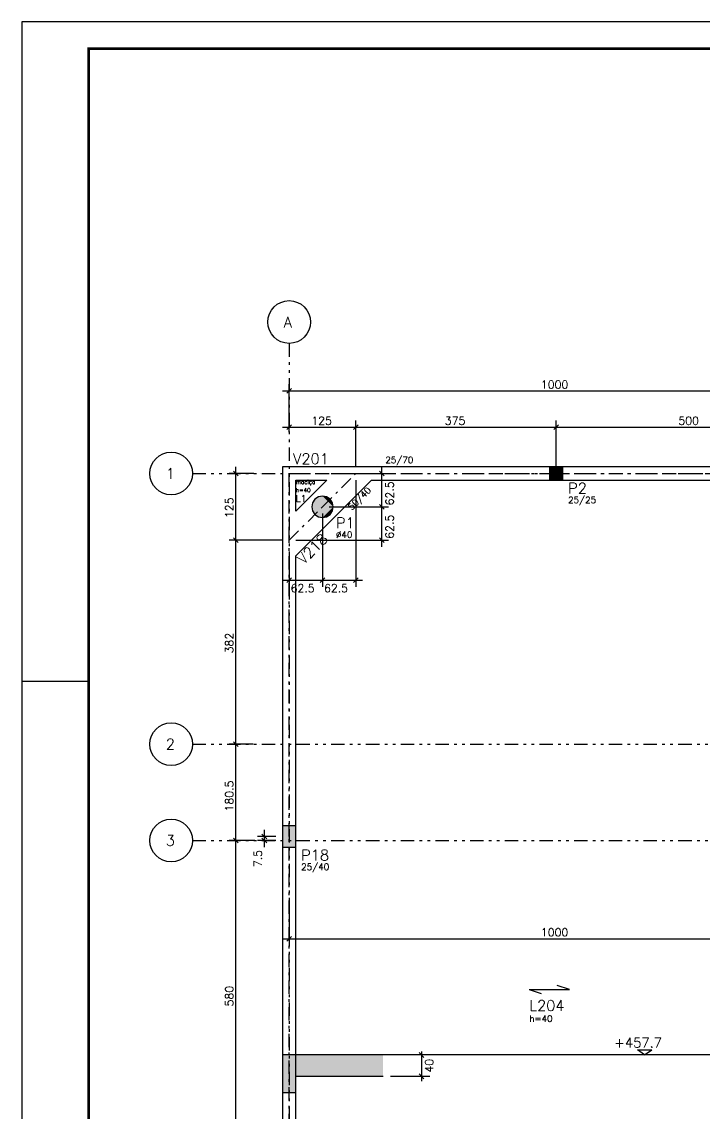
# Model space of a CAD drawing. Extents: x 259 to 378, y 4 to 88.
# Drawn here: x 259.2 to 284.76, y 47.24 to 88.14 of the extents above; entities that cross this region are included whole.
import ezdxf

# ---------------------------------------------------------------- set-up
doc = ezdxf.new("R2010")
doc.units = 0
doc.header["$MEASUREMENT"] = 0
doc.linetypes.add('ESTILO_TQS_0003', pattern=[0.91, 0.5, -0.2, 0.01, -0.2])
doc.linetypes.add('ESTILO_TQS_0004', pattern=[1.12, 0.5, -0.2, 0.01, -0.2, 0.01, -0.2])
doc.layers.get('0').update_dxf_attribs({"linetype": 'CONTINUOUS'})
for name, color, linetype in [('1', 1, 'CONTINUOUS'), ('2', 2, 'CONTINUOUS'), ('3', 3, 'CONTINUOUS'), ('4', 4, 'CONTINUOUS'), ('6', 6, 'CONTINUOUS'), ('7', 7, 'CONTINUOUS'), ('9', 9, 'CONTINUOUS'), ('ARQ-FOLHA', 7, 'CONTINUOUS')]:
    doc.layers.add(name, color=color, linetype=linetype)
doc.styles.get("Standard").update_dxf_attribs({"font": 'ROMANS.SHX'})

# ---------------------------------------------------------------- blocks, each defined once
blk = doc.blocks.new('fla0')
at = {"layer": 'ARQ-FOLHA'}
for p, q in [((5101.19, 1431.998), (4982.29, 1431.998)), ((4982.29, 1431.998), (4982.29, 1347.898)), ((4982.29, 1407.298), (4984.79, 1407.298))]:
    blk.add_line(p, q, dxfattribs=at)
at = {"layer": 'ARQ-FOLHA', "const_width": 0.1}
blk.add_lwpolyline([(5100.19, 1430.998), (4984.79, 1430.998), (4984.79, 1348.898), (5100.19, 1348.898), (5100.19, 1430.998)], dxfattribs=at)

msp = doc.modelspace()

# ---------------------------------------------------------------- linework, layer by layer
at = {"layer": '1', "linetype": 'Continuous'}
for p, q in [((269.21682, 72.76026), (269.21682, 74.55714)), ((268.96682, 74.30714), (289.46682, 74.30714)), ((269.12843, 74.21875), (269.30521, 74.39553)), ((268.96682, 72.94866), (271.96682, 72.94866)), ((269.12843, 72.86027), (269.30521, 73.03705)), ((269.21682, 73.19657), (269.21682, 73.19866)), ((271.46682, 72.94866), (279.46682, 72.94866)), ((271.62843, 72.86027), (271.80521, 73.03705)), ((271.62843, 72.86027), (271.80521, 73.03705)), ((271.71682, 71.46351), (271.71682, 73.19866)), ((271.71682, 71.46351), (271.71682, 73.19866)), ((278.96682, 72.94866), (289.46682, 72.94866)), ((279.12843, 72.86027), (279.30521, 73.03705)), ((279.12843, 72.86027), (279.30521, 73.03705)), ((279.21682, 71.46351), (279.21682, 73.19866)), ((279.21682, 71.46351), (279.21682, 73.19866)), ((267.89645, 71.21351), (266.96467, 71.21351)), ((267.30306, 71.12512), (267.12629, 71.3019)), ((267.21467, 68.46351), (267.21467, 71.46351)), ((271.96682, 71.21351), (272.93586, 71.21351)), ((272.77425, 71.12512), (272.59747, 71.3019)), ((272.68586, 69.71351), (272.68586, 71.46351)), ((271.71682, 70.96351), (271.71682, 66.96577)), ((270.71682, 69.96351), (272.93586, 69.96351)), ((271.72011, 69.96351), (272.93586, 69.96351)), ((272.77425, 69.87512), (272.59747, 70.0519)), ((272.77425, 69.87512), (272.59747, 70.0519)), ((272.68586, 68.46351), (272.68586, 70.21351)), ((270.46682, 69.71351), (270.46682, 66.96577)), ((270.46682, 69.71351), (270.46682, 66.96577)), ((268.96682, 68.71351), (266.96467, 68.71351)), ((268.96682, 68.71351), (266.96467, 68.71351)), ((267.30306, 68.62512), (267.12629, 68.8019)), ((267.30306, 68.62512), (267.12629, 68.8019)), ((267.21467, 60.82351), (267.21467, 68.96351)), ((269.46682, 68.71351), (272.93586, 68.71351)), ((272.77425, 68.62512), (272.59747, 68.8019)), ((269.21682, 68.16768), (269.21682, 66.96577)), ((268.96682, 67.21577), (270.71682, 67.21577)), ((269.12843, 67.12739), (269.30521, 67.30416)), ((270.21682, 67.21577), (271.96682, 67.21577)), ((270.37843, 67.12739), (270.55521, 67.30416)), ((270.37843, 67.12739), (270.55521, 67.30416)), ((271.62843, 67.12739), (271.80521, 67.30416)), ((267.8649, 61.07351), (266.96467, 61.07351)), ((267.8649, 61.07351), (266.96467, 61.07351)), ((267.30306, 60.98512), (267.12629, 61.1619)), ((267.30306, 60.98512), (267.12629, 61.1619)), ((267.21467, 57.21351), (267.21467, 61.32351)), ((267.21467, 45.61351), (267.21467, 57.71351)), ((268.19805, 57.7019), (268.37482, 57.52512)), ((268.28644, 57.86351), (268.28644, 57.21351)), ((267.92636, 57.46351), (266.96467, 57.46351)), ((267.92636, 57.46351), (266.96467, 57.46351)), ((267.30306, 57.37512), (267.12629, 57.5519)), ((267.30306, 57.37512), (267.12629, 57.5519)), ((268.71682, 57.61351), (268.03644, 57.61351)), ((268.71682, 57.46351), (268.03644, 57.46351)), ((268.19805, 57.5519), (268.37482, 57.37512)), ((269.21682, 55.3193), (269.21682, 53.53171)), ((268.96682, 53.78171), (289.46682, 53.78171)), ((269.12843, 53.69332), (269.30521, 53.8701)), ((274.25835, 49.33645), (274.08158, 49.51322)), ((274.25835, 49.33645), (274.08158, 49.51322)), ((274.16997, 49.56015), (274.16997, 48.44678)), ((274.25835, 48.53645), (274.08158, 48.71322)), ((273.01241, 48.62483), (274.48149, 48.62483))]:
    msp.add_line(p, q, dxfattribs=at)
for points in [[(278.96682, 70.96351), (279.46682, 70.96351), (279.46682, 71.46351)], [(278.96682, 70.96351), (279.46682, 71.46351), (278.96682, 71.46351)], [(278.96682, 70.96351), (278.96682, 71.46351), (278.96682, 70.96351)], [(270.86682, 69.96351), (270.46682, 70.36351), (270.31375, 70.33306)], [(270.86682, 69.96351), (270.61989, 70.33306), (270.46682, 70.36351)], [(270.86682, 69.96351), (270.09727, 70.11658), (270.06682, 69.96351)], [(270.86682, 69.96351), (270.06682, 69.96351), (270.09727, 69.81043)], [(270.86682, 69.96351), (270.18398, 70.24635), (270.09727, 70.11658)], [(270.86682, 69.96351), (270.09727, 69.81043), (270.18398, 69.68066)], [(270.86682, 69.96351), (270.31375, 70.33306), (270.18398, 70.24635)], [(270.86682, 69.96351), (270.18398, 69.68066), (270.31375, 69.59396)], [(270.86682, 69.96351), (270.31375, 69.59396), (270.46682, 69.56351)], [(270.86682, 69.96351), (270.46682, 69.56351), (270.61989, 69.59396)], [(270.86682, 69.96351), (270.74966, 70.24635), (270.61989, 70.33306)], [(270.86682, 69.96351), (270.61989, 69.59396), (270.74966, 69.68066)], [(270.86682, 69.96351), (270.83637, 70.11658), (270.74966, 70.24635)], [(270.86682, 69.96351), (270.74966, 69.68066), (270.83637, 69.81043)], [(270.86682, 69.96351), (270.83637, 69.81043), (270.86682, 69.96351)], [(268.96682, 57.21351), (269.46682, 57.21351), (269.46682, 58.01351)], [(268.96682, 57.21351), (269.46682, 58.01351), (268.96682, 58.01351)], [(268.96682, 57.21351), (268.96682, 58.01351), (268.96682, 57.21351)]]:
    msp.add_solid(points, dxfattribs=at)
at = {"layer": '2', "linetype": 'ESTILO_TQS_0003'}
for p, q in [((269.21682, 71.21351), (271.71682, 71.21351)), ((269.21682, 68.71351), (269.21682, 71.21351)), ((270.46682, 69.96351), (271.71682, 71.21351)), ((271.71682, 71.21351), (279.21682, 71.21351)), ((279.21682, 71.21351), (289.21682, 71.21351)), ((269.21682, 68.71351), (270.46682, 69.96351)), ((269.21682, 57.61351), (269.21682, 68.71351)), ((269.21682, 45.71351), (269.21682, 57.61351))]:
    msp.add_line(p, q, dxfattribs=at)
at = {"layer": '2', "linetype": 'Continuous'}
for p, q in [((279.21682, 71.21351), (279.21682, 71.21351)), ((270.46682, 69.96351), (270.46682, 69.96351)), ((269.21682, 57.61351), (269.21682, 57.61351))]:
    msp.add_line(p, q, dxfattribs=at)
at = {"layer": '3', "linetype": 'Continuous'}
for p, q in [((269.21682, 72.94657), (269.21682, 72.94657)), ((269.21682, 72.51026), (269.21682, 72.51026)), ((268.14645, 71.21351), (268.14645, 71.21351)), ((271.71682, 71.21351), (271.71682, 71.21351)), ((271.71682, 71.21351), (271.71682, 71.21351)), ((271.71682, 71.21351), (271.71682, 71.21351)), ((271.71682, 71.21351), (271.71682, 71.21351)), ((279.21682, 71.21351), (279.21682, 71.21351)), ((279.21682, 71.21351), (279.21682, 71.21351)), ((270.46682, 69.96351), (270.46682, 69.96351)), ((270.46682, 69.96351), (270.46682, 69.96351)), ((270.46682, 69.96351), (270.46682, 69.96351)), ((271.47011, 69.96351), (271.47011, 69.96351)), ((269.21682, 68.71351), (269.21682, 68.71351)), ((269.21682, 68.71351), (269.21682, 68.71351)), ((269.21682, 68.71351), (269.21682, 68.71351)), ((269.21682, 68.41768), (269.21682, 68.41768)), ((268.1149, 61.07351), (268.1149, 61.07351)), ((268.1149, 61.07351), (268.1149, 61.07351)), ((268.17636, 57.46351), (268.17636, 57.46351)), ((268.17636, 57.46351), (268.17636, 57.46351)), ((268.96682, 57.61351), (268.96682, 57.61351)), ((268.96682, 57.46351), (268.96682, 57.46351)), ((269.21682, 55.5693), (269.21682, 55.5693)), ((279.71261, 51.87583), (279.26261, 52.02583)), ((278.21261, 51.87583), (279.71261, 51.87583)), ((278.21261, 51.87583), (278.66261, 51.72583)), ((282.26291, 49.61201), (282.80606, 49.61201)), ((282.53449, 49.42483), (282.26291, 49.61201)), ((282.53449, 49.42483), (282.80606, 49.61201))]:
    msp.add_line(p, q, dxfattribs=at)
for points in [[(271.71682, 71.46351), (268.96682, 71.46351)], [(268.96682, 71.46351), (268.96682, 68.71351)], [(278.96682, 71.46351), (271.71682, 71.46351)], [(288.96682, 71.46351), (279.46682, 71.46351)], [(269.46682, 70.96351), (270.63244, 70.96351)], [(269.46682, 69.79789), (269.46682, 70.96351)], [(270.63244, 70.96351), (269.46682, 69.79789)], [(269.46682, 68.12912), (272.30121, 70.96351)], [(272.30121, 70.96351), (278.96682, 70.96351)], [(279.46682, 70.96351), (288.96682, 70.96351)], [(268.96682, 68.71351), (268.96682, 58.01351)], [(269.46682, 58.01351), (269.46682, 68.12912)], [(268.96682, 57.21351), (268.96682, 46.11351)], [(269.46682, 46.11351), (269.46682, 57.21351)]]:
    msp.add_lwpolyline(points, dxfattribs=at)
at = {"layer": '4', "linetype": 'ESTILO_TQS_0004'}
for p, q in [((269.21682, 76.08982), (269.21682, 18.48469)), ((265.5954, 71.21351), (354.8984, 71.21351)), ((265.5954, 61.07351), (354.8984, 61.07351)), ((265.5954, 57.46351), (354.8984, 57.46351))]:
    msp.add_line(p, q, dxfattribs=at)
at = {"layer": '4', "linetype": 'Continuous'}
for p, q in [((288.96682, 49.42483), (268.96682, 49.42483)), ((268.96682, 49.42483), (268.96682, 48.02483)), ((272.73737, 49.42483), (268.96682, 49.42483)), ((269.46682, 48.02483), (269.46682, 48.62483)), ((269.46682, 48.62483), (272.73737, 48.62483)), ((268.96682, 48.02483), (269.46682, 48.02483))]:
    msp.add_line(p, q, dxfattribs=at)
for centre in [(269.21682, 76.88982), (264.7954, 71.21351), (264.7954, 61.07351), (264.7954, 57.46351)]:
    msp.add_circle(centre, 0.8, dxfattribs=at)
at = {"layer": '6', "linetype": 'Continuous'}
for points in [[(278.96682, 70.96351), (279.46682, 70.96351), (279.46682, 71.46351), (278.96682, 71.46351), (278.96682, 70.96351)], [(270.86682, 69.96351), (270.83637, 70.11658), (270.74966, 70.24635), (270.61989, 70.33306), (270.46682, 70.36351), (270.31375, 70.33306), (270.18398, 70.24635), (270.09727, 70.11658), (270.06682, 69.96351), (270.09727, 69.81043), (270.18398, 69.68066), (270.31375, 69.59396), (270.46682, 69.56351), (270.61989, 69.59396), (270.74966, 69.68066), (270.83637, 69.81043), (270.86682, 69.96351)], [(268.96682, 57.21351), (269.46682, 57.21351), (269.46682, 58.01351), (268.96682, 58.01351), (268.96682, 57.21351)]]:
    msp.add_lwpolyline(points, dxfattribs=at)
at = {"layer": '9', "linetype": 'Continuous'}
for points in [[(268.96682, 49.42483), (268.96682, 48.02483), (269.46682, 48.02483)], [(268.96682, 49.42483), (269.46682, 48.02483), (269.46682, 48.62483)], [(268.96682, 49.42483), (269.46682, 48.62483), (272.73737, 48.62483)], [(268.96682, 49.42483), (272.73737, 48.62483), (272.73737, 49.42483)], [(268.96682, 49.42483), (272.73737, 49.42483), (268.96682, 49.42483)]]:
    msp.add_solid(points, dxfattribs=at)

# ---------------------------------------------------------------- block references
msp.add_blockref('fla0', (-4723.08699, -1343.86009))

# ---------------------------------------------------------------- texts
at = {"layer": '3', "linetype": 'Continuous'}
for s, height, p in [('1000', 0.3, (278.64682, 74.39714)), ('125', 0.3, (270.04682, 73.03866)), ('375', 0.3, (275.04682, 73.03866)), ('500', 0.3, (283.79682, 73.03866)), ('L1', 0.256, (269.46104, 70.1459)), ('62.5', 0.3, (269.27182, 66.76435)), ('62.5', 0.3, (270.52182, 66.76435)), ('1000', 0.3, (278.64682, 53.87171)), ('L204', 0.4, (278.21261, 51.07583))]:
    msp.add_text(s, height=height, dxfattribs=at).set_placement(p)
for s, p in [('62.5', (273.13208, 70.01851)), ('125', (267.12467, 69.54351)), ('62.5', (273.13208, 68.76851)), ('382', (267.12467, 64.47351)), ('180.5', (267.12467, 58.54851)), ('7.5', (268.19644, 56.46351)), ('580', (267.12467, 51.24351)), ('40', (274.61618, 48.76464))]:
    msp.add_text(s, height=0.3, rotation=90, dxfattribs=at).set_placement(p)
at = {"layer": '4', "linetype": 'Continuous'}
for s, p in [('A', (269.01682, 76.68982)), ('1', (264.5954, 71.01351)), ('2', (264.5954, 60.87351)), ('3', (264.5954, 57.26351))]:
    msp.add_text(s, height=0.4, dxfattribs=at).set_placement(p)
at = {"layer": '6', "linetype": 'Continuous'}
for s, p in [('V201', (269.36682, 71.56351)), ('P2', (279.66682, 70.46351)), ('P1', (270.96935, 69.16092)), ('P18', (269.66682, 56.71351))]:
    msp.add_text(s, height=0.4, dxfattribs=at).set_placement(p)
msp.add_text('V218', height=0.4, rotation=45, dxfattribs=at).set_placement((269.75739, 67.77713))
at = {"layer": '7', "linetype": 'Continuous'}
for s, height, p in [('25/70', 0.24, (272.81995, 71.60262)), ('maciça', 0.1536, (269.46104, 70.81744)), ('h=40', 0.1536, (269.46104, 70.51538)), ('25/25', 0.24, (279.66682, 70.10351)), ('%%c40', 0.24, (270.96935, 68.80092)), ('25/40', 0.24, (269.66682, 56.35351)), ('h=40', 0.24, (278.21261, 50.66783)), ('+457.7', 0.36, (281.3939, 49.70639))]:
    msp.add_text(s, height=height, dxfattribs=at).set_placement(p)
msp.add_text('50/40', height=0.24, rotation=45, dxfattribs=at).set_placement((271.56577, 69.81959))

doc.saveas('drawing.dxf')
